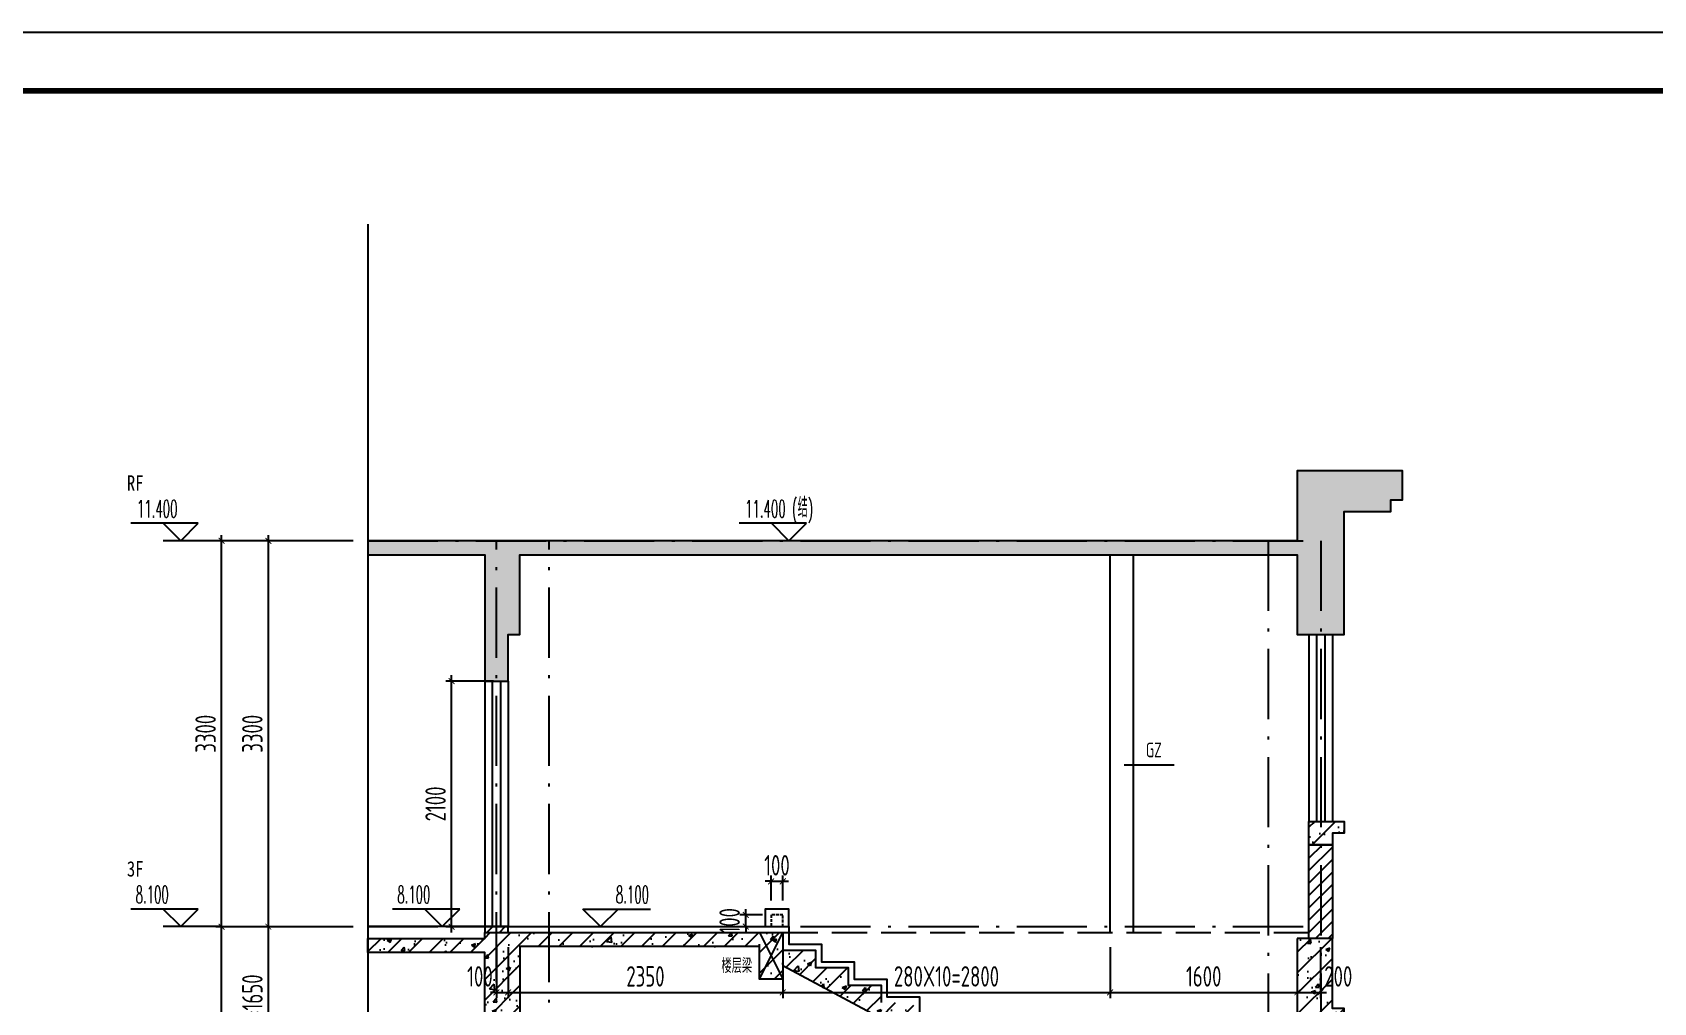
# Model space of a CAD drawing. Extents: x 169490 to 7584583, y -2399407 to 1374371.
# Drawn here: x 617758 to 631624, y 488685 to 496983 of the extents above; entities that cross this region are included whole.
import ezdxf

# ---------------------------------------------------------------- set-up
doc = ezdxf.new("R2010")
doc.units = 0
doc.header["$LTSCALE"] = 100
for name, pattern in [('__DASH', [0.35, 0.25, -0.1]), ('D3轴线点划线', [18.5, 12, -3, 0.5, -3]), ('H3普通虚线', [4.2, 3, -1.2])]:
    doc.linetypes.add(name, pattern=pattern)
doc.layers.get('0').update_dxf_attribs({"linetype": 'CONTINUOUS'})
doc.layers.get('DEFPOINTS').update_dxf_attribs({"linetype": 'CONTINUOUS'})
for name, color, linetype in [('A-DI-S(箭头)', 76, 'CONTINUOUS'), ('A-HATH(填充)', 8, 'CONTINUOUS'), ('A-STAR(楼梯)', 51, 'CONTINUOUS'), ('A-TEXT(房间)', 243, 'CONTINUOUS'), ('C-DOTE', 8, 'D3轴线点划线'), ('DIM_ELEV', 3, 'CONTINUOUS'), ('DIM标注', 7, 'CONTINUOUS'), ('PUB_HATCH', 8, 'CONTINUOUS'), ('PUB_TEXT', 4, 'CONTINUOUS'), ('S-BEAM-LINE2', 4, 'H3普通虚线'), ('TXT', 3, 'CONTINUOUS'), ('WALL', 7, 'CONTINUOUS'), ('WINDOW', 53, 'CONTINUOUS'), ('图框', 140, 'CONTINUOUS')]:
    doc.layers.add(name, color=color, linetype=linetype)
doc.styles.add('_TCH_DIM', font='SIMPLEX', dxfattribs={"bigfont": 'GBCBIG'})
doc.styles.add('TSSD_Dimension', font='Tssdeng.shx', dxfattribs={"width": 0.7, "bigfont": 'tssdchn.shx'})
doc.styles.add('TSSD_REIN', font='tssdeng.shx', dxfattribs={"width": 0.7, "bigfont": 'hztxt.shx'})
doc.styles.add('黑体', font='simhei.ttf', dxfattribs={"width": 0.7})
doc.dimstyles.new('TSSD_50_50', dxfattribs={"dimtxt": 175, "dimasz": 50, "dimexe": 50, "dimexo": 125, "dimgap": 50, "dimtad": 1, "dimdec": 0, "dimzin": 0, "dimdsep": 46, "dimtxsty": 'TSSD_Dimension', "dimblk": 'ARCHTICK', "dimblk1": 'ARCHTICK', "dimblk2": 'ARCHTICK', "dimcen": 0, "dimdle": 50, "dimclrt": 7, "dimadec": 0, "dimazin": 0, "dimtfac": 1, "dimtdec": 0, "dimtix": 1, "dimtmove": 2, "dimatfit": 3, "dimfxl": 1, "dimtolj": 1, "dimtzin": 0, "dimarcsym": 0})
pattern_1 = [(45, (-742638.8, -255956.25), (-88.388348, 88.388348), []), (50, (-742638.8, -255956.25), (358.63009, -31.37607), [37.5, -412.5]), (355, (-742638.8, -255956.25), (-69.37567, 376.09607), [30, -330]), (100.4514, (-742608.92, -255958.87), (289.25469, 344.71977), [31.870095, -350.57106]), (46.1842, (-742638.8, -255856.25), (533.62052, -82.75951), [56.25, -618.75]), (96.6356, (-742594.34, -255863.15), (467.33135, 487.05894), [47.80514, -525.8565]), (351.1842, (-742638.8, -255856.25), (467.33097, 487.0593), [45, -495]), (21, (-742588.8, -255881.25), (298.453526, -201.309445), [37.5, -412.5]), (326, (-742588.8, -255881.25), (121.65767, 362.57502), [30, -330]), (71.4514, (-742563.93, -255898.03), (420.111314, 161.26525), [31.870095, -350.57106]), (37.5, (-742638.8, -255956.25), (6.079928, 166.446927), [0, -326, 0, -335, 0, -331.25]), (7.5, (-742638.8, -255956.25), (131.534769, 197.205856), [0, -191, 0, -318.5, 0, -126.25]), (327.5, (-742750.3, -255956.25), (266.911218, -11.277436), [0, -125, 0, -390, 0, -517.5]), (317.5, (-742800.3, -255956.25), (291.593085, 50.05249), [0, -162.5, 0, -259, 0, -367.5])]

# ---------------------------------------------------------------- blocks, each defined once
blk = doc.blocks.new('_ARCHTICK')
at = {"const_width": 0.15}
blk.add_lwpolyline([(-0.5, -0.5), (0.5, 0.5)], dxfattribs=at)
blk = doc.blocks.new('*D756')
at = {"layer": 'DEFPOINTS', "color": 0, "ltscale": 10, "transparency": 16777216}
for p in [(621343, 491434), (621826, 491434), (621826, 489334)]:
    blk.add_point(p, dxfattribs=at)
at = {"layer": 'DIM标注', "color": 0, "lineweight": -2, "ltscale": 10, "transparency": 16777216}
for p, q in [((621701, 491434), (621293, 491434)), ((621343, 489284), (621343, 491484)), ((621701, 489334), (621293, 489334))]:
    blk.add_line(p, q, dxfattribs=at)
at = {"layer": 'DIM标注', "color": 0, "lineweight": -2, "ltscale": 10, "transparency": 16777216, "xscale": 50, "yscale": 50, "zscale": 50}
for p, rotation in [((621343, 491434), 90), ((621343, 489334), 270)]:
    blk.add_blockref('_ARCHTICK', p, dxfattribs=dict(at, rotation=rotation))
at = {"layer": 'DIM标注', "color": 7, "ltscale": 10, "transparency": 16777216, "insert": (621206, 490384), "char_height": 175, "attachment_point": 5, "rotation": 90, "style": 'TSSD_Dimension'}
blk.add_mtext('\\A1;2100', dxfattribs=at)
blk = doc.blocks.new('*D763')
at = {"layer": 'DEFPOINTS', "color": 0, "ltscale": 10, "transparency": 16777216}
for p in [(628576, 489284), (628776, 489284), (628776, 488772)]:
    blk.add_point(p, dxfattribs=at)
at = {"layer": 'DIM标注', "color": 0, "lineweight": -2, "ltscale": 10, "transparency": 16777216}
for p, q in [((628576, 489159), (628576, 488722)), ((628776, 489159), (628776, 488722)), ((628526, 488772), (628826, 488772))]:
    blk.add_line(p, q, dxfattribs=at)
at = {"layer": 'DIM标注', "color": 0, "lineweight": -2, "ltscale": 10, "transparency": 16777216, "xscale": 50, "yscale": 50, "zscale": 50, "rotation": 180}
blk.add_blockref('_ARCHTICK', (628576, 488772), dxfattribs=at)
at = {"layer": 'DIM标注', "color": 0, "lineweight": -2, "ltscale": 10, "transparency": 16777216, "xscale": 50, "yscale": 50, "zscale": 50}
blk.add_blockref('_ARCHTICK', (628776, 488772), dxfattribs=at)
at = {"layer": 'DIM标注', "color": 7, "ltscale": 10, "transparency": 16777216, "insert": (628927, 488909), "char_height": 175, "attachment_point": 5, "style": 'TSSD_Dimension'}
blk.add_mtext('\\A1;200', dxfattribs=at)
blk = doc.blocks.new('*D764')
at = {"layer": 'DEFPOINTS', "color": 0, "ltscale": 10, "transparency": 16777216}
for p in [(626976, 489284), (628576, 489284), (628576, 488772)]:
    blk.add_point(p, dxfattribs=at)
at = {"layer": 'DIM标注', "color": 0, "lineweight": -2, "ltscale": 10, "transparency": 16777216}
for p, q in [((626976, 489159), (626976, 488722)), ((628576, 489159), (628576, 488722)), ((626926, 488772), (628626, 488772))]:
    blk.add_line(p, q, dxfattribs=at)
at = {"layer": 'DIM标注', "color": 0, "lineweight": -2, "ltscale": 10, "transparency": 16777216, "xscale": 50, "yscale": 50, "zscale": 50, "rotation": 180}
blk.add_blockref('_ARCHTICK', (626976, 488772), dxfattribs=at)
at = {"layer": 'DIM标注', "color": 0, "lineweight": -2, "ltscale": 10, "transparency": 16777216, "xscale": 50, "yscale": 50, "zscale": 50}
blk.add_blockref('_ARCHTICK', (628576, 488772), dxfattribs=at)
at = {"layer": 'DIM标注', "color": 7, "ltscale": 10, "transparency": 16777216, "insert": (627776, 488909), "char_height": 175, "attachment_point": 5, "style": 'TSSD_Dimension'}
blk.add_mtext('\\A1;1600', dxfattribs=at)
blk = doc.blocks.new('*D765')
at = {"layer": 'DEFPOINTS', "color": 0, "ltscale": 10, "transparency": 16777216}
for p in [(624176, 489284), (626976, 489284), (626976, 488772)]:
    blk.add_point(p, dxfattribs=at)
at = {"layer": 'DIM标注', "color": 0, "lineweight": -2, "ltscale": 10, "transparency": 16777216}
for p, q in [((624176, 489159), (624176, 488722)), ((626976, 489159), (626976, 488722)), ((624126, 488772), (627026, 488772))]:
    blk.add_line(p, q, dxfattribs=at)
at = {"layer": 'DIM标注', "color": 0, "lineweight": -2, "ltscale": 10, "transparency": 16777216, "xscale": 50, "yscale": 50, "zscale": 50, "rotation": 180}
blk.add_blockref('_ARCHTICK', (624176, 488772), dxfattribs=at)
at = {"layer": 'DIM标注', "color": 0, "lineweight": -2, "ltscale": 10, "transparency": 16777216, "xscale": 50, "yscale": 50, "zscale": 50}
blk.add_blockref('_ARCHTICK', (626976, 488772), dxfattribs=at)
at = {"layer": 'DIM标注', "color": 7, "ltscale": 10, "transparency": 16777216, "insert": (625576, 488909), "char_height": 175, "attachment_point": 5, "style": 'TSSD_Dimension'}
blk.add_mtext('\\A1;280X10=2800', dxfattribs=at)
blk = doc.blocks.new('*D766')
at = {"layer": 'DEFPOINTS', "color": 0, "ltscale": 10, "transparency": 16777216}
for p in [(621826, 489284), (624176, 489284), (624176, 488772)]:
    blk.add_point(p, dxfattribs=at)
at = {"layer": 'DIM标注', "color": 0, "lineweight": -2, "ltscale": 10, "transparency": 16777216}
for p, q in [((621826, 489159), (621826, 488722)), ((624176, 489159), (624176, 488722)), ((621776, 488772), (624226, 488772))]:
    blk.add_line(p, q, dxfattribs=at)
at = {"layer": 'DIM标注', "color": 0, "lineweight": -2, "ltscale": 10, "transparency": 16777216, "xscale": 50, "yscale": 50, "zscale": 50, "rotation": 180}
blk.add_blockref('_ARCHTICK', (621826, 488772), dxfattribs=at)
at = {"layer": 'DIM标注', "color": 0, "lineweight": -2, "ltscale": 10, "transparency": 16777216, "xscale": 50, "yscale": 50, "zscale": 50}
blk.add_blockref('_ARCHTICK', (624176, 488772), dxfattribs=at)
at = {"layer": 'DIM标注', "color": 7, "ltscale": 10, "transparency": 16777216, "insert": (623001, 488909), "char_height": 175, "attachment_point": 5, "style": 'TSSD_Dimension'}
blk.add_mtext('\\A1;2350', dxfattribs=at)
blk = doc.blocks.new('*D767')
at = {"layer": 'DEFPOINTS', "color": 0, "ltscale": 10, "transparency": 16777216}
for p in [(621726, 489284), (621826, 489284), (621826, 488772)]:
    blk.add_point(p, dxfattribs=at)
at = {"layer": 'DIM标注', "color": 0, "lineweight": -2, "ltscale": 10, "transparency": 16777216}
for p, q in [((621726, 489159), (621726, 488722)), ((621826, 489159), (621826, 488722)), ((621726, 488772), (621676, 488772)), ((621726, 488772), (621826, 488772)), ((621826, 488772), (621876, 488772))]:
    blk.add_line(p, q, dxfattribs=at)
at = {"layer": 'DIM标注', "color": 0, "lineweight": -2, "ltscale": 10, "transparency": 16777216, "xscale": 50, "yscale": 50, "zscale": 50}
blk.add_blockref('_ARCHTICK', (621726, 488772), dxfattribs=at)
at = {"layer": 'DIM标注', "color": 0, "lineweight": -2, "ltscale": 10, "transparency": 16777216, "xscale": 50, "yscale": 50, "zscale": 50, "rotation": 180}
blk.add_blockref('_ARCHTICK', (621826, 488772), dxfattribs=at)
at = {"layer": 'DIM标注', "color": 7, "ltscale": 10, "transparency": 16777216, "insert": (621585, 488909), "char_height": 175, "attachment_point": 5, "style": 'TSSD_Dimension'}
blk.add_mtext('\\A1;100', dxfattribs=at)
blk = doc.blocks.new('*D778')
at = {"layer": 'DEFPOINTS', "color": 0, "ltscale": 10, "transparency": 16777216}
for p in [(624176, 489722), (624076, 489434), (624176, 489434)]:
    blk.add_point(p, dxfattribs=at)
at = {"layer": 'DIM标注', "color": 0, "lineweight": -2, "ltscale": 10, "transparency": 16777216}
for p, q in [((624076, 489559), (624076, 489772)), ((624176, 489559), (624176, 489772)), ((624076, 489722), (624026, 489722)), ((624076, 489722), (624176, 489722)), ((624176, 489722), (624226, 489722))]:
    blk.add_line(p, q, dxfattribs=at)
at = {"layer": 'DIM标注', "color": 0, "lineweight": -2, "ltscale": 10, "transparency": 16777216, "xscale": 50, "yscale": 50, "zscale": 50}
blk.add_blockref('_ARCHTICK', (624076, 489722), dxfattribs=at)
at = {"layer": 'DIM标注', "color": 0, "lineweight": -2, "ltscale": 10, "transparency": 16777216, "xscale": 50, "yscale": 50, "zscale": 50, "rotation": 180}
blk.add_blockref('_ARCHTICK', (624176, 489722), dxfattribs=at)
at = {"layer": 'DIM标注', "color": 7, "ltscale": 10, "transparency": 16777216, "insert": (624126, 489859), "char_height": 175, "attachment_point": 5, "style": 'TSSD_Dimension'}
blk.add_mtext('\\A1;100', dxfattribs=at)
blk = doc.blocks.new('*D779')
at = {"layer": 'DEFPOINTS', "color": 0, "ltscale": 10, "transparency": 16777216}
for p in [(623859, 489434), (624127, 489434), (624127, 489334)]:
    blk.add_point(p, dxfattribs=at)
at = {"layer": 'DIM标注', "color": 0, "lineweight": -2, "ltscale": 10, "transparency": 16777216}
for p, q in [((623859, 489434), (623859, 489484)), ((624002, 489434), (623809, 489434)), ((624002, 489334), (623809, 489334)), ((623859, 489334), (623859, 489434)), ((623859, 489334), (623859, 489284))]:
    blk.add_line(p, q, dxfattribs=at)
at = {"layer": 'DIM标注', "color": 0, "lineweight": -2, "ltscale": 10, "transparency": 16777216, "xscale": 50, "yscale": 50, "zscale": 50}
for p, rotation in [((623859, 489434), 270), ((623859, 489334), 90)]:
    blk.add_blockref('_ARCHTICK', p, dxfattribs=dict(at, rotation=rotation))
at = {"layer": 'DIM标注', "color": 7, "ltscale": 10, "transparency": 16777216, "insert": (623721, 489384), "char_height": 175, "attachment_point": 5, "rotation": 90, "style": 'TSSD_Dimension'}
blk.add_mtext('\\A1;100', dxfattribs=at)
blk = doc.blocks.new('*D781')
at = {"layer": 'DEFPOINTS', "color": 0, "ltscale": 10, "transparency": 16777216}
for p in [(619376, 492634), (620626, 492634), (620626, 489334)]:
    blk.add_point(p, dxfattribs=at)
at = {"layer": 'DIM标注', "color": 0, "lineweight": -2, "ltscale": 10, "transparency": 16777216}
for p, q in [((619376, 489284), (619376, 492684)), ((620501, 492634), (619326, 492634)), ((620501, 489334), (619326, 489334))]:
    blk.add_line(p, q, dxfattribs=at)
at = {"layer": 'DIM标注', "color": 0, "lineweight": -2, "ltscale": 10, "transparency": 16777216, "xscale": 50, "yscale": 50, "zscale": 50}
for p, rotation in [((619376, 492634), 90), ((619376, 489334), 270)]:
    blk.add_blockref('_ARCHTICK', p, dxfattribs=dict(at, rotation=rotation))
at = {"layer": 'DIM标注', "color": 7, "ltscale": 10, "transparency": 16777216, "insert": (619239, 490984), "char_height": 175, "attachment_point": 5, "rotation": 90, "style": 'TSSD_Dimension'}
blk.add_mtext('\\A1;3300', dxfattribs=at)
blk = doc.blocks.new('*D782')
at = {"layer": 'DEFPOINTS', "color": 0, "ltscale": 10, "transparency": 16777216}
for p in [(619376, 489334), (620626, 489334), (620626, 486034)]:
    blk.add_point(p, dxfattribs=at)
at = {"layer": 'DIM标注', "color": 0, "lineweight": -2, "ltscale": 10, "transparency": 16777216}
for p, q in [((620501, 489334), (619326, 489334)), ((619376, 485984), (619376, 489384)), ((620501, 486034), (619326, 486034))]:
    blk.add_line(p, q, dxfattribs=at)
at = {"layer": 'DIM标注', "color": 0, "lineweight": -2, "ltscale": 10, "transparency": 16777216, "xscale": 50, "yscale": 50, "zscale": 50}
for p, rotation in [((619376, 489334), 90), ((619376, 486034), 270)]:
    blk.add_blockref('_ARCHTICK', p, dxfattribs=dict(at, rotation=rotation))
at = {"layer": 'DIM标注', "color": 7, "ltscale": 10, "transparency": 16777216, "insert": (619239, 487684), "char_height": 175, "attachment_point": 5, "rotation": 90, "style": 'TSSD_Dimension'}
blk.add_mtext('\\A1;3300', dxfattribs=at)
blk = doc.blocks.new('*D788')
at = {"layer": 'DEFPOINTS', "color": 0, "ltscale": 10, "transparency": 16777216}
for p in [(619776, 489334), (620626, 489334), (620626, 487684)]:
    blk.add_point(p, dxfattribs=at)
at = {"layer": 'DIM标注', "color": 0, "lineweight": -2, "ltscale": 10, "transparency": 16777216}
for p, q in [((620501, 489334), (619726, 489334)), ((619776, 487634), (619776, 489384)), ((620501, 487684), (619726, 487684))]:
    blk.add_line(p, q, dxfattribs=at)
at = {"layer": 'DIM标注', "color": 0, "lineweight": -2, "ltscale": 10, "transparency": 16777216, "xscale": 50, "yscale": 50, "zscale": 50}
for p, rotation in [((619776, 489334), 90), ((619776, 487684), 270)]:
    blk.add_blockref('_ARCHTICK', p, dxfattribs=dict(at, rotation=rotation))
at = {"layer": 'DIM标注', "color": 7, "ltscale": 10, "transparency": 16777216, "insert": (619639, 488509), "char_height": 175, "attachment_point": 5, "rotation": 90, "style": 'TSSD_Dimension'}
blk.add_mtext('\\A1;150X11=1650', dxfattribs=at)
blk = doc.blocks.new('*D789')
at = {"layer": 'DEFPOINTS', "color": 0, "ltscale": 10, "transparency": 16777216}
for p in [(619776, 492634), (620626, 492634), (620626, 489334)]:
    blk.add_point(p, dxfattribs=at)
at = {"layer": 'DIM标注', "color": 0, "lineweight": -2, "ltscale": 10, "transparency": 16777216}
for p, q in [((619776, 489284), (619776, 492684)), ((620501, 492634), (619726, 492634)), ((620501, 489334), (619726, 489334))]:
    blk.add_line(p, q, dxfattribs=at)
at = {"layer": 'DIM标注', "color": 0, "lineweight": -2, "ltscale": 10, "transparency": 16777216, "xscale": 50, "yscale": 50, "zscale": 50}
for p, rotation in [((619776, 492634), 90), ((619776, 489334), 270)]:
    blk.add_blockref('_ARCHTICK', p, dxfattribs=dict(at, rotation=rotation))
at = {"layer": 'DIM标注', "color": 7, "ltscale": 10, "transparency": 16777216, "insert": (619639, 490984), "char_height": 175, "attachment_point": 5, "rotation": 90, "style": 'TSSD_Dimension'}
blk.add_mtext('\\A1;3300', dxfattribs=at)

msp = doc.modelspace()

# ---------------------------------------------------------------- hatches: boundary and pattern name
at = {"layer": 'A-HATH(填充)'}
h = msp.add_hatch(dxfattribs=at)
h.set_pattern_fill('钢筋混凝土', color=256, scale=50, style=0)
h.set_pattern_definition(pattern_1)
edge = h.paths.add_edge_path()
edge.add_line((620626.3, 492634.3), (620626.3, 492514.3))
edge.add_line((620626.3, 492514.3), (621626.3, 492514.3))
edge.add_line((621626.3, 492514.3), (621626.3, 491434.3))
edge.add_line((621626.3, 491434.3), (621826.3, 491434.3))
edge.add_line((621826.3, 491434.3), (621826.3, 491834.3))
edge.add_line((621826.3, 491834.3), (621926.3, 491834.3))
edge.add_line((621926.3, 491834.3), (621926.3, 492514.3))
edge.add_line((621926.3, 492514.3), (628576.3, 492514.3))
edge.add_line((628576.3, 492514.3), (628576.3, 491834.3))
edge.add_line((628576.3, 491834.3), (628976.3, 491834.3))
edge.add_line((628976.3, 491834.3), (628976.3, 492884.3))
edge.add_line((628976.3, 492884.3), (629376.3, 492884.3))
edge.add_line((629376.3, 492884.3), (629376.3, 492984.3))
edge.add_line((629376.3, 492984.3), (629476.3, 492984.3))
edge.add_line((629476.3, 492984.3), (629476.3, 493234.3))
edge.add_line((629476.3, 493234.3), (628576.3, 493234.3))
edge.add_line((628576.3, 493234.3), (628576.3, 492634.3))
edge.add_line((628576.3, 492634.3), (620626.3, 492634.3))
h = msp.add_hatch(dxfattribs=at)
h.set_pattern_fill('钢筋混凝土', color=256, scale=50, style=0)
h.set_pattern_definition([(45, (-738506.4, -275604.23), (-88.388348, 88.388348), []), (50, (-738506.4, -275604.23), (358.63009, -31.37607), [37.5, -412.5]), (355, (-738506.4, -275604.23), (-69.37567, 376.09607), [30, -330]), (100.4514, (-738476.52, -275606.85), (289.25469, 344.71977), [31.870095, -350.57106]), (46.1842, (-738506.4, -275504.23), (533.62052, -82.75951), [56.25, -618.75]), (96.6356, (-738461.94, -275511.13), (467.33135, 487.05894), [47.80514, -525.8565]), (351.1842, (-738506.4, -275504.23), (467.33097, 487.0593), [45, -495]), (21, (-738456.4, -275529.23), (298.453526, -201.309445), [37.5, -412.5]), (326, (-738456.4, -275529.23), (121.65767, 362.57502), [30, -330]), (71.4514, (-738431.53, -275546), (420.111314, 161.26525), [31.870095, -350.57106]), (37.5, (-738506.4, -275604.23), (6.079928, 166.446927), [0, -326, 0, -335, 0, -331.25]), (7.5, (-738506.4, -275604.23), (131.534769, 197.205856), [0, -191, 0, -318.5, 0, -126.25]), (327.5, (-738617.9, -275604.23), (266.911218, -11.277436), [0, -125, 0, -390, 0, -517.5]), (317.5, (-738667.9, -275604.23), (291.593085, 50.05249), [0, -162.5, 0, -259, 0, -367.5])])
h.paths.add_polyline_path([(628676.3, 490234.3), (628976.3, 490234.3), (628976.3, 490134.3), (628876.3, 490134.3), (628876.3, 490034.3), (628676.3, 490034.3)])
h = msp.add_hatch(dxfattribs=at)
h.set_pattern_fill('钢筋混凝土', color=256, scale=50, style=0)
h.set_pattern_definition(pattern_1)
h.paths.add_polyline_path([(628576.3, 487634.3), (628576.3, 487734.3), (628676.3, 487734.3), (628676.3, 487514.3), (628476.3, 487514.3), (627176.3, 487514.3), (627176.3, 487234.3), (626976.3, 487234.3), (626976.3, 487498.2), (624176.3, 488998.2), (624176.3, 488884.3), (623976.3, 488884.3), (623976.3, 489164.3), (621926.3, 489164.3), (621926.3, 488534.3), (621826.3, 488534.3), (621826.3, 488134.3), (621626.3, 488134.3), (621626.3, 489114.3), (620626.3, 489114.3), (620626.3, 489234.3), (621626.3, 489234.3), (621626.3, 489284.3), (624176.3, 489284.3), (624176.3, 489134.3), (624456.3, 489134.3), (624456.3, 488984.3), (624736.3, 488984.3), (624736.3, 488834.3), (625016.3, 488834.3), (625016.3, 488684.3), (625296.3, 488684.3), (625296.3, 488534.3), (625576.3, 488534.3), (625576.3, 488384.3), (625856.3, 488384.3), (625856.3, 488234.3), (626136.3, 488234.3), (626136.3, 488084.3), (626416.3, 488084.3), (626416.3, 487934.3), (626696.3, 487934.3), (626696.3, 487784.3), (626976.3, 487784.3), (626976.3, 487634.3)])
h = msp.add_hatch(dxfattribs=at)
h.set_pattern_fill('钢筋混凝土', color=256, scale=50, style=0)
h.set_pattern_definition(pattern_1)
h.paths.add_polyline_path([(628576.3, 489234.3), (628576.3, 488534.6), (628976.3, 488534.6), (628976.3, 488634.6), (628876.3, 488634.6), (628876.3, 489234.3)])
at = {"layer": 'PUB_HATCH'}
h = msp.add_hatch(dxfattribs=at)
h.set_pattern_fill('普通砖', color=256, scale=30, style=0)
h.set_pattern_definition([(45, (-738506.405, -275550.38), (-53.0330298, 53.0330298), [])])
h.paths.add_polyline_path([(628676.3, 490034.3), (628876.3, 490034.3), (628876.3, 489234.3), (628676.3, 489234.3)])
h = msp.add_hatch(dxfattribs=at)
h.set_pattern_fill('普通砖', color=256, scale=30, style=0)
h.set_pattern_definition([(45, (-739056.405, -272250.38), (-53.0330298, 53.0330298), [])])
h.paths.add_polyline_path([(621826.3, 489334.3), (621626.3, 489334.3), (621626.3, 489284.3), (621826.3, 489284.3)])

# ---------------------------------------------------------------- linework, layer by layer
at = {"ltscale": 10}
for p, q in [((626976.3, 489284.3), (626976.3, 492514.3)), ((627176.3, 489284.3), (627176.3, 492514.3))]:
    msp.add_line(p, q, dxfattribs=at)
at = {"layer": 'A-DI-S(箭头)'}
msp.add_lwpolyline([(620626.3, 495343.7), (620626.3, 488035.6), (620731.3, 487997.4), (620521.3, 487960.4), (620626.3, 487923.1), (620626.3, 480615.1)], dxfattribs=at)
at = {"layer": 'A-STAR(楼梯)'}
for points in [[(624226.3, 489334.3), (624226.3, 489484.3), (624026.3, 489484.3), (624026.3, 489334.3)], [(621626.3, 489334.3), (620626.3, 489334.3)], [(621826.3, 489334.3), (624226.3, 489334.3), (624226.3, 489184.3), (624506.3, 489184.3), (624506.3, 489034.3), (624786.3, 489034.3), (624786.3, 488884.3), (625066.3, 488884.3), (625066.3, 488734.3), (625346.3, 488734.3), (625346.3, 488584.3)]]:
    msp.add_lwpolyline(points, dxfattribs=at)
at = {"layer": 'C-DOTE', "ltscale": 0.5}
for p, q in [((620626.3, 492634.3), (628776.3, 492634.3)), ((621726.3, 480534.3), (621726.3, 492634.3)), ((622176.3, 480534.3), (622176.3, 492634.3)), ((628326.3, 492634.3), (628326.3, 480534.3)), ((628776.3, 492634.3), (628776.3, 480534.3)), ((620626.3, 489334.3), (628776.3, 489334.3))]:
    msp.add_line(p, q, dxfattribs=at)
at = {"layer": 'DIM_ELEV'}
for p, q in [((619176.3, 492784.3), (618599.8, 492784.3)), ((619026.3, 492634.3), (618876.3, 492784.3)), ((619026.3, 492634.3), (619176.3, 492784.3)), ((624377.8, 492784.3), (623801.3, 492784.3)), ((624227.8, 492634.3), (624077.8, 492784.3)), ((624227.8, 492634.3), (624377.8, 492784.3)), ((619376.3, 492634.3), (618876.3, 492634.3)), ((619176.3, 489484.3), (618599.8, 489484.3)), ((619026.3, 489334.3), (618876.3, 489484.3)), ((619026.3, 489334.3), (619176.3, 489484.3)), ((621413.8, 489484.3), (620837.3, 489484.3)), ((621263.8, 489334.3), (621113.8, 489484.3)), ((621263.8, 489334.3), (621413.8, 489484.3)), ((622616.5, 489334.3), (622466.5, 489484.3)), ((622466.5, 489484.3), (623043, 489484.3)), ((622616.5, 489334.3), (622766.5, 489484.3)), ((619376.3, 489334.3), (618876.3, 489334.3))]:
    msp.add_line(p, q, dxfattribs=at)
at = {"layer": 'S-BEAM-LINE2', "ltscale": 10}
for p, q in [((623976.3, 489284.3), (624176.3, 488884.3)), ((623976.3, 488884.3), (624176.3, 489284.3))]:
    msp.add_line(p, q, dxfattribs=at)
at = {"layer": 'S-BEAM-LINE2'}
msp.add_line((624176.3, 489284.3), (628676.3, 489284.3), dxfattribs=at)
msp.add_lwpolyline([(623976.3, 489284.3), (624176.3, 489284.3), (624176.3, 488884.3), (623976.3, 488884.3)], close=True, dxfattribs=at)
at = {"layer": 'TXT', "ltscale": 10}
msp.add_line((627094.4, 490717), (627523.9, 490717), dxfattribs=at)
at = {"layer": 'WALL'}
for points in [[(620626.3, 492634.3), (620626.3, 492514.3), (621626.3, 492514.3), (621626.3, 491434.3), (621826.3, 491434.3), (621826.3, 491834.3), (621926.3, 491834.3), (621926.3, 492514.3), (628576.3, 492514.3), (628576.3, 491834.3), (628976.3, 491834.3), (628976.3, 492884.3), (629376.3, 492884.3), (629376.3, 492984.3), (629476.3, 492984.3), (629476.3, 493234.3), (628576.3, 493234.3), (628576.3, 492634.3), (620626.3, 492634.3)], [(621626.3, 488134.3), (621626.3, 489114.3), (620626.3, 489114.3), (620626.3, 489234.3), (621626.3, 489234.3), (621626.3, 489284.3), (624176.3, 489284.3), (624176.3, 489134.3), (624456.3, 489134.3), (624456.3, 488984.3), (624736.3, 488984.3), (624736.3, 488834.3), (625016.3, 488834.3), (625016.3, 488684.3)], [(626976.3, 487498.2), (624176.3, 488998.2), (624176.3, 488884.3), (623976.3, 488884.3), (623976.3, 489164.3), (621926.3, 489164.3), (621926.3, 488534.3)]]:
    msp.add_lwpolyline(points, dxfattribs=at)
for points in [[(628676.3, 490234.3), (628976.3, 490234.3), (628976.3, 490134.3), (628876.3, 490134.3), (628876.3, 490034.3), (628676.3, 490034.3)], [(628676.3, 490034.3), (628876.3, 490034.3), (628876.3, 489234.3), (628676.3, 489234.3)], [(621826.3, 489334.3), (621626.3, 489334.3), (621626.3, 489284.3), (621826.3, 489284.3)], [(628576.3, 489234.3), (628576.3, 488534.6), (628976.3, 488534.6), (628976.3, 488634.6), (628876.3, 488634.6), (628876.3, 489234.3)]]:
    msp.add_lwpolyline(points, close=True, dxfattribs=at)
at = {"layer": 'WALL', "linetype": '__DASH'}
msp.add_lwpolyline([(624176.3, 489334.3), (624176.3, 489434.3), (624076.3, 489434.3), (624076.3, 489334.3)], dxfattribs=at)
at = {"layer": 'WINDOW'}
for p, q in [((628676.3, 491834.3), (628676.3, 490234.3)), ((628741.3, 491834.3), (628741.3, 490234.3)), ((628811.3, 491834.3), (628811.3, 490234.3)), ((628876.3, 491834.3), (628876.3, 490234.3)), ((621626.3, 491434.3), (621626.3, 489334.3)), ((621691.3, 491434.3), (621691.3, 489334.3)), ((621761.3, 491434.3), (621761.3, 489334.3)), ((621826.3, 491434.3), (621826.3, 489334.3))]:
    msp.add_line(p, q, dxfattribs=at)
at = {"layer": '图框'}
msp.add_lwpolyline([(593777.8, 467282.6), (635827.8, 467282.6), (635827.8, 496982.6), (593777.8, 496982.6)], close=True, dxfattribs=at)
at = {"layer": '图框', "const_width": 50}
msp.add_lwpolyline([(595027.8, 467782.6), (635327.8, 467782.6), (635327.8, 496482.6), (595027.8, 496482.6)], close=True, dxfattribs=at)

# ---------------------------------------------------------------- texts
at = {"layer": 'A-TEXT(房间)', "style": '黑体', "width": 0.8}
for s, p in [('RF', (618565.3, 493063.2)), ('3F', (618565.8, 489763.2))]:
    msp.add_text(s, height=131.43, dxfattribs=at).set_placement(p)
at = {"layer": 'PUB_TEXT', "style": '_TCH_DIM'}
for s, height, width, p in [('11.400', 148.75, 0.494118, (618652, 492834.3)), ('11.400', 148.75, 0.494118, (623853.5, 492834.3)), ('(', 148.8, 0.494118, (624254.5, 492834.3)), ('结', 168.8, 0.7, (624303.5, 492834.3)), (')', 148.8, 0.494118, (624389.5, 492834.3)), ('8.100', 148.75, 0.494118, (618640.8, 489534.3)), ('8.100', 148.75, 0.494118, (620878.3, 489534.3)), ('8.100', 148.75, 0.494118, (622748, 489534.3))]:
    msp.add_text(s, height=height, dxfattribs=dict(at, width=width)).set_placement(p)
at = {"layer": 'TXT', "ltscale": 10, "style": 'TSSD_REIN', "width": 0.7}
for s, p in [('GZ', (627280.8, 490783.1)), ('楼层梁', (623651.1, 488937.7))]:
    msp.add_text(s, height=125, dxfattribs=at).set_placement(p)

# ---------------------------------------------------------------- dimensions: what is measured, and where the dimension line sits
at = {"layer": 'DIM标注', "ltscale": 10}
for p1, p2, distance, picture, middle in [((620626.3, 489334.3), (620626.3, 492634.3), 1250, '*D781', (619238.8, 490984.3)), ((620626.3, 489334.3), (620626.3, 492634.3), 850, '*D789', (619638.8, 490984.3)), ((621826.3, 489334.3), (621826.3, 491434.3), 483.1, '*D756', (621205.7, 490384.3)), ((624076.3, 489434.3), (624176.3, 489434.3), 287.4, '*D778', (624126.3, 489859.2)), ((624127.4, 489334.3), (624127.4, 489434.3), 268.5, '*D779', (623721.4, 489384.3)), ((620626.3, 486034.3), (620626.3, 489334.3), 1250, '*D782', (619238.8, 487684.3)), ((621826.3, 489284.3), (624176.3, 489284.3), -512.4, '*D766', (623001.3, 488909.4)), ((626976.3, 489284.3), (628576.3, 489284.3), -512.4, '*D764', (627776.3, 488909.4))]:
    dim = msp.add_aligned_dim(p1=p1, p2=p2, distance=distance, dimstyle='TSSD_50_50', dxfattribs=at)
    dim.commit()
    dim.dimension.update_dxf_attribs({"geometry": picture, "text_midpoint": middle})
for p1, p2, distance, text, picture, middle in [((620626.3, 487684.3), (620626.3, 489334.3), 850, '150X11=1650', '*D788', (619638.8, 488509.3)), ((624176.3, 489284.3), (626976.3, 489284.3), -512.4, '280X10=2800', '*D765', (625576.3, 488909.4))]:
    dim = msp.add_aligned_dim(p1=p1, p2=p2, distance=distance, text=text, dimstyle='TSSD_50_50', dxfattribs=at)
    dim.commit()
    dim.dimension.update_dxf_attribs({"geometry": picture, "text_midpoint": middle})
for base, p1, p2, picture, middle in [((621826.3, 488771.9), (621726.3, 489284.3), (621826.3, 489284.3), '*D767', (621585.2, 488909.4)), ((628776.3, 488771.9), (628576.3, 489284.3), (628776.3, 489284.3), '*D763', (628926.8, 488909.4))]:
    dim = msp.add_linear_dim(base=base, p1=p1, p2=p2, angle=0, dimstyle='TSSD_50_50', dxfattribs=at)
    dim.commit()
    dim.dimension.update_dxf_attribs({"geometry": picture, "text_midpoint": middle, "dimtype": 161})

doc.saveas('drawing.dxf')
